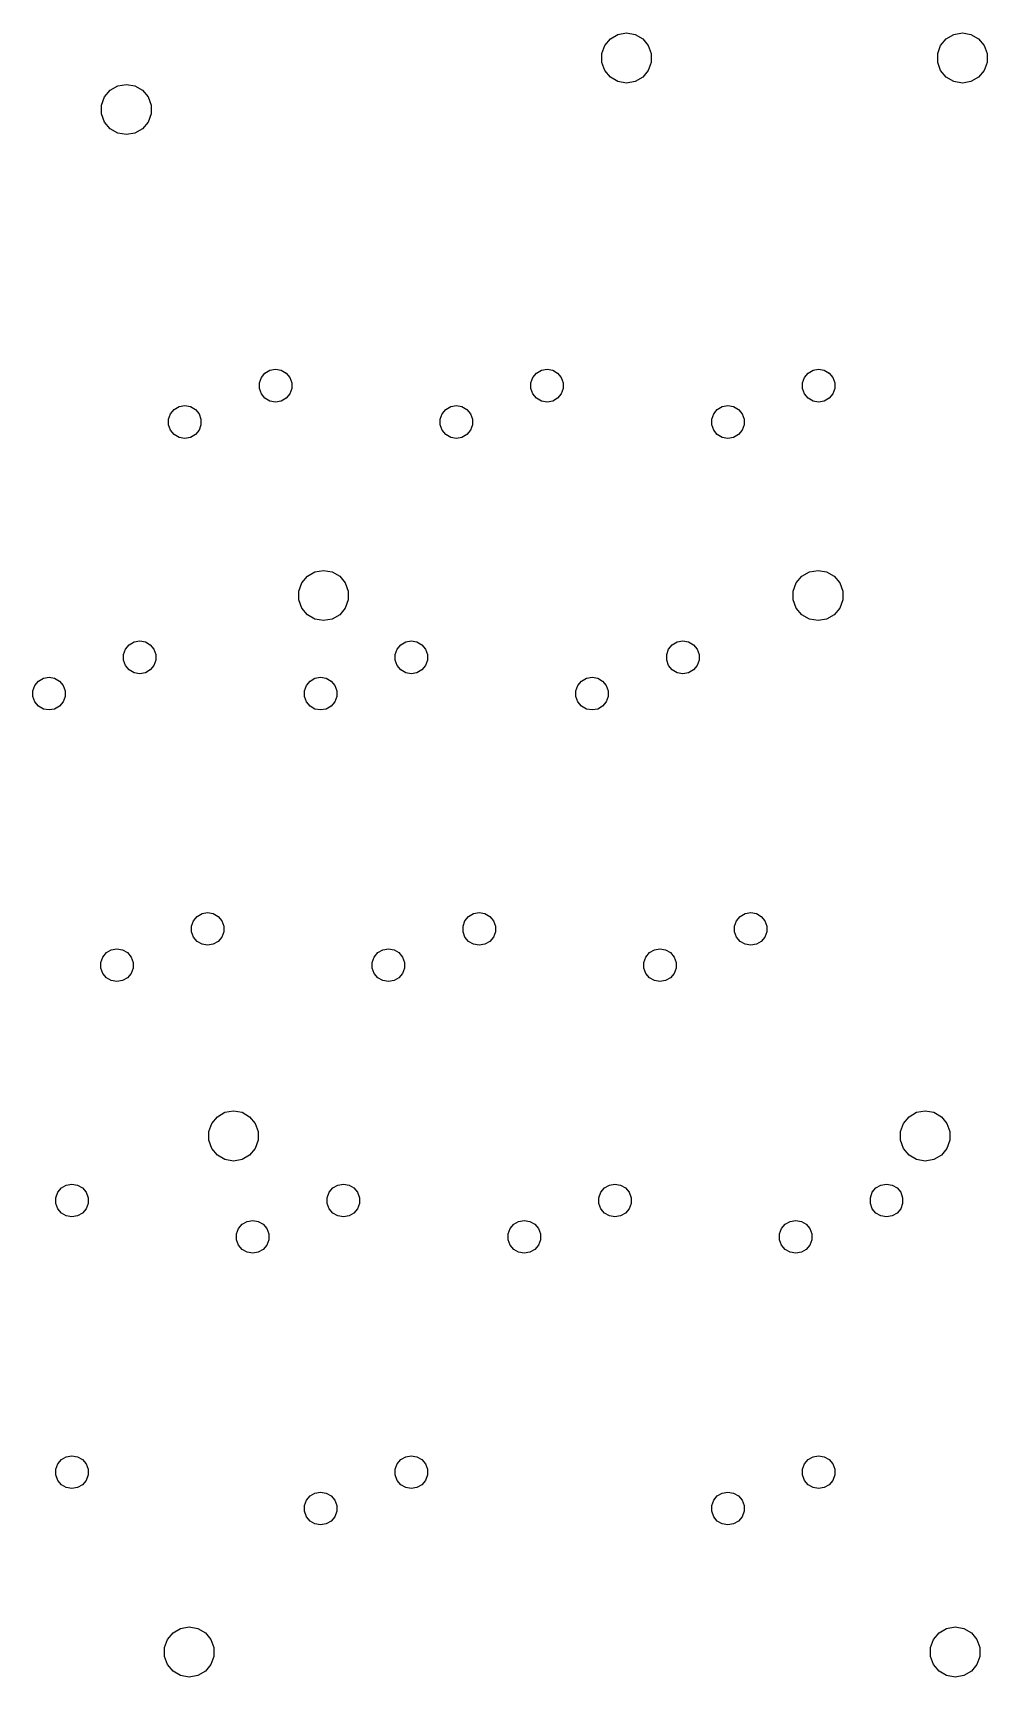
# Model space of a CAD drawing. Extents: x 30 to 168, y -145 to -30.
# Drawn here: x 101.6 to 168.3, y -145.3 to -30.2 of the extents above; entities that cross this region are included whole.
import ezdxf

# ---------------------------------------------------------------- set-up
doc = ezdxf.new("R2010")
doc.units = 0
doc.header["$MEASUREMENT"] = 0
doc.layers.add('BLACK', color=7, linetype='CONTINUOUS')

msp = doc.modelspace()

# ---------------------------------------------------------------- linework, layer by layer
at = {"layer": 'Black'}
for p, q in [((141.579, -31.1217), (141.971, -30.6543)), ((141.971, -30.6543), (142.499, -30.3493)), ((142.499, -30.3493), (143.1, -30.2433)), ((143.1, -30.2433), (143.701, -30.3493)), ((143.701, -30.3493), (144.229, -30.6543)), ((144.229, -30.6543), (144.621, -31.1217)), ((165.079, -31.1217), (165.471, -30.6543)), ((165.471, -30.6543), (165.999, -30.3493)), ((165.999, -30.3493), (166.6, -30.2433)), ((166.6, -30.2433), (167.201, -30.3493)), ((167.201, -30.3493), (167.729, -30.6543)), ((167.729, -30.6543), (168.121, -31.1217)), ((141.37, -31.695), (141.579, -31.1217)), ((141.37, -32.305), (141.37, -31.695)), ((144.621, -31.1217), (144.83, -31.695)), ((144.83, -31.695), (144.83, -32.305)), ((164.87, -31.695), (165.079, -31.1217)), ((164.87, -32.305), (164.87, -31.695)), ((168.121, -31.1217), (168.33, -31.695)), ((168.33, -31.695), (168.33, -32.305)), ((141.579, -32.8783), (141.37, -32.305)), ((141.971, -33.3457), (141.579, -32.8783)), ((142.499, -33.6507), (141.971, -33.3457)), ((144.229, -33.3457), (143.701, -33.6507)), ((144.621, -32.8783), (144.229, -33.3457)), ((144.83, -32.305), (144.621, -32.8783)), ((165.079, -32.8783), (164.87, -32.305)), ((165.471, -33.3457), (165.079, -32.8783)), ((165.999, -33.6507), (165.471, -33.3457)), ((167.729, -33.3457), (167.201, -33.6507)), ((168.121, -32.8783), (167.729, -33.3457)), ((168.33, -32.305), (168.121, -32.8783)), ((106.579, -34.7217), (106.971, -34.2543)), ((106.971, -34.2543), (107.499, -33.9493)), ((107.499, -33.9493), (108.1, -33.8433)), ((108.1, -33.8433), (108.701, -33.9493)), ((108.701, -33.9493), (109.229, -34.2543)), ((109.229, -34.2543), (109.621, -34.7217)), ((143.1, -33.7567), (142.499, -33.6507)), ((143.701, -33.6507), (143.1, -33.7567)), ((166.6, -33.7567), (165.999, -33.6507)), ((167.201, -33.6507), (166.6, -33.7567)), ((106.37, -35.295), (106.579, -34.7217)), ((106.37, -35.905), (106.37, -35.295)), ((109.621, -34.7217), (109.83, -35.295)), ((109.83, -35.295), (109.83, -35.905)), ((106.579, -36.4783), (106.37, -35.905)), ((106.971, -36.9457), (106.579, -36.4783)), ((109.621, -36.4783), (109.229, -36.9457)), ((109.83, -35.905), (109.621, -36.4783)), ((107.499, -37.2507), (106.971, -36.9457)), ((108.1, -37.3567), (107.499, -37.2507)), ((108.701, -37.2507), (108.1, -37.3567)), ((109.229, -36.9457), (108.701, -37.2507)), ((117.546, -54.3463), (117.802, -54.0411)), ((117.802, -54.0411), (118.148, -53.8418)), ((118.148, -53.8418), (118.54, -53.7726)), ((118.54, -53.7726), (118.932, -53.8418)), ((118.932, -53.8418), (119.278, -54.0411)), ((119.278, -54.0411), (119.534, -54.3463)), ((136.546, -54.3463), (136.802, -54.0411)), ((136.802, -54.0411), (137.148, -53.8418)), ((137.148, -53.8418), (137.54, -53.7726)), ((137.54, -53.7726), (137.932, -53.8418)), ((137.932, -53.8418), (138.278, -54.0411)), ((138.278, -54.0411), (138.534, -54.3463)), ((155.546, -54.3463), (155.802, -54.0411)), ((155.802, -54.0411), (156.148, -53.8418)), ((156.148, -53.8418), (156.54, -53.7726)), ((156.54, -53.7726), (156.932, -53.8418)), ((156.932, -53.8418), (157.278, -54.0411)), ((157.278, -54.0411), (157.534, -54.3463)), ((117.41, -54.7208), (117.546, -54.3463)), ((117.41, -55.1192), (117.41, -54.7208)), ((117.546, -55.4937), (117.41, -55.1192)), ((119.534, -54.3463), (119.67, -54.7208)), ((119.67, -55.1192), (119.534, -55.4937)), ((119.67, -54.7208), (119.67, -55.1192)), ((136.41, -54.7208), (136.546, -54.3463)), ((136.41, -55.1192), (136.41, -54.7208)), ((136.546, -55.4937), (136.41, -55.1192)), ((138.534, -54.3463), (138.67, -54.7208)), ((138.67, -55.1192), (138.534, -55.4937)), ((138.67, -54.7208), (138.67, -55.1192)), ((155.41, -54.7208), (155.546, -54.3463)), ((155.41, -55.1192), (155.41, -54.7208)), ((155.546, -55.4937), (155.41, -55.1192)), ((157.534, -54.3463), (157.67, -54.7208)), ((157.67, -55.1192), (157.534, -55.4937)), ((157.67, -54.7208), (157.67, -55.1192)), ((111.798, -56.3818), (112.19, -56.3126)), ((112.19, -56.3126), (112.582, -56.3818)), ((117.802, -55.7989), (117.546, -55.4937)), ((118.148, -55.9982), (117.802, -55.7989)), ((118.54, -56.0674), (118.148, -55.9982)), ((118.932, -55.9982), (118.54, -56.0674)), ((119.278, -55.7989), (118.932, -55.9982)), ((119.534, -55.4937), (119.278, -55.7989)), ((130.798, -56.3818), (131.19, -56.3126)), ((131.19, -56.3126), (131.582, -56.3818)), ((136.802, -55.7989), (136.546, -55.4937)), ((137.148, -55.9982), (136.802, -55.7989)), ((137.54, -56.0674), (137.148, -55.9982)), ((137.932, -55.9982), (137.54, -56.0674)), ((138.278, -55.7989), (137.932, -55.9982)), ((138.534, -55.4937), (138.278, -55.7989)), ((149.798, -56.3818), (150.19, -56.3126)), ((150.19, -56.3126), (150.582, -56.3818)), ((155.802, -55.7989), (155.546, -55.4937)), ((156.148, -55.9982), (155.802, -55.7989)), ((156.54, -56.0674), (156.148, -55.9982)), ((156.932, -55.9982), (156.54, -56.0674)), ((157.278, -55.7989), (156.932, -55.9982)), ((157.534, -55.4937), (157.278, -55.7989)), ((111.06, -57.2608), (111.196, -56.8863)), ((111.06, -57.6592), (111.06, -57.2608)), ((111.196, -56.8863), (111.452, -56.5811)), ((111.452, -56.5811), (111.798, -56.3818)), ((112.582, -56.3818), (112.928, -56.5811)), ((112.928, -56.5811), (113.184, -56.8863)), ((113.184, -56.8863), (113.32, -57.2608)), ((113.32, -57.2608), (113.32, -57.6592)), ((130.06, -57.2608), (130.196, -56.8863)), ((130.06, -57.6592), (130.06, -57.2608)), ((130.196, -56.8863), (130.452, -56.5811)), ((130.452, -56.5811), (130.798, -56.3818)), ((131.582, -56.3818), (131.928, -56.5811)), ((131.928, -56.5811), (132.184, -56.8863)), ((132.184, -56.8863), (132.32, -57.2608)), ((132.32, -57.2608), (132.32, -57.6592)), ((149.06, -57.2608), (149.196, -56.8863)), ((149.06, -57.6592), (149.06, -57.2608)), ((149.196, -56.8863), (149.452, -56.5811)), ((149.452, -56.5811), (149.798, -56.3818)), ((150.582, -56.3818), (150.928, -56.5811)), ((150.928, -56.5811), (151.184, -56.8863)), ((151.184, -56.8863), (151.32, -57.2608)), ((151.32, -57.2608), (151.32, -57.6592)), ((111.196, -58.0337), (111.06, -57.6592)), ((111.452, -58.3389), (111.196, -58.0337)), ((111.798, -58.5382), (111.452, -58.3389)), ((112.19, -58.6074), (111.798, -58.5382)), ((112.582, -58.5382), (112.19, -58.6074)), ((112.928, -58.3389), (112.582, -58.5382)), ((113.184, -58.0337), (112.928, -58.3389)), ((113.32, -57.6592), (113.184, -58.0337)), ((130.196, -58.0337), (130.06, -57.6592)), ((130.452, -58.3389), (130.196, -58.0337)), ((130.798, -58.5382), (130.452, -58.3389)), ((131.19, -58.6074), (130.798, -58.5382)), ((131.582, -58.5382), (131.19, -58.6074)), ((131.928, -58.3389), (131.582, -58.5382)), ((132.184, -58.0337), (131.928, -58.3389)), ((132.32, -57.6592), (132.184, -58.0337)), ((149.196, -58.0337), (149.06, -57.6592)), ((149.452, -58.3389), (149.196, -58.0337)), ((149.798, -58.5382), (149.452, -58.3389)), ((150.19, -58.6074), (149.798, -58.5382)), ((150.582, -58.5382), (150.19, -58.6074)), ((150.928, -58.3389), (150.582, -58.5382)), ((151.184, -58.0337), (150.928, -58.3389)), ((151.32, -57.6592), (151.184, -58.0337)), ((121.299, -67.9493), (121.9, -67.8433)), ((121.9, -67.8433), (122.501, -67.9493)), ((155.899, -67.9493), (156.5, -67.8433)), ((156.5, -67.8433), (157.101, -67.9493)), ((120.17, -69.295), (120.379, -68.7217)), ((120.379, -68.7217), (120.771, -68.2543)), ((120.771, -68.2543), (121.299, -67.9493)), ((122.501, -67.9493), (123.029, -68.2543)), ((123.029, -68.2543), (123.421, -68.7217)), ((123.421, -68.7217), (123.63, -69.295)), ((154.77, -69.295), (154.979, -68.7217)), ((154.979, -68.7217), (155.371, -68.2543)), ((155.371, -68.2543), (155.899, -67.9493)), ((157.101, -67.9493), (157.629, -68.2543)), ((157.629, -68.2543), (158.021, -68.7217)), ((158.021, -68.7217), (158.23, -69.295)), ((120.17, -69.905), (120.17, -69.295)), ((120.379, -70.4783), (120.17, -69.905)), ((123.63, -69.905), (123.421, -70.4783)), ((123.63, -69.295), (123.63, -69.905)), ((154.77, -69.905), (154.77, -69.295)), ((154.979, -70.4783), (154.77, -69.905)), ((158.23, -69.905), (158.021, -70.4783)), ((158.23, -69.295), (158.23, -69.905)), ((120.771, -70.9457), (120.379, -70.4783)), ((121.299, -71.2507), (120.771, -70.9457)), ((121.9, -71.3567), (121.299, -71.2507)), ((122.501, -71.2507), (121.9, -71.3567)), ((123.029, -70.9457), (122.501, -71.2507)), ((123.421, -70.4783), (123.029, -70.9457)), ((155.371, -70.9457), (154.979, -70.4783)), ((155.899, -71.2507), (155.371, -70.9457)), ((156.5, -71.3567), (155.899, -71.2507)), ((157.101, -71.2507), (156.5, -71.3567)), ((157.629, -70.9457), (157.101, -71.2507)), ((158.021, -70.4783), (157.629, -70.9457)), ((107.91, -73.7208), (108.046, -73.3463)), ((108.046, -73.3463), (108.302, -73.0411)), ((108.302, -73.0411), (108.648, -72.8418)), ((108.648, -72.8418), (109.04, -72.7726)), ((109.04, -72.7726), (109.432, -72.8418)), ((109.432, -72.8418), (109.778, -73.0411)), ((109.778, -73.0411), (110.034, -73.3463)), ((110.034, -73.3463), (110.17, -73.7208)), ((126.91, -73.7208), (127.046, -73.3463)), ((127.046, -73.3463), (127.302, -73.0411)), ((127.302, -73.0411), (127.648, -72.8418)), ((127.648, -72.8418), (128.04, -72.7726)), ((128.04, -72.7726), (128.432, -72.8418)), ((128.432, -72.8418), (128.778, -73.0411)), ((128.778, -73.0411), (129.034, -73.3463)), ((129.034, -73.3463), (129.17, -73.7208)), ((145.91, -73.7208), (146.046, -73.3463)), ((146.046, -73.3463), (146.302, -73.0411)), ((146.302, -73.0411), (146.648, -72.8418)), ((146.648, -72.8418), (147.04, -72.7726)), ((147.04, -72.7726), (147.432, -72.8418)), ((147.432, -72.8418), (147.778, -73.0411)), ((147.778, -73.0411), (148.034, -73.3463)), ((148.034, -73.3463), (148.17, -73.7208)), ((107.91, -74.1192), (107.91, -73.7208)), ((108.046, -74.4937), (107.91, -74.1192)), ((108.302, -74.7989), (108.046, -74.4937)), ((110.034, -74.4937), (109.778, -74.7989)), ((110.17, -74.1192), (110.034, -74.4937)), ((110.17, -73.7208), (110.17, -74.1192)), ((126.91, -74.1192), (126.91, -73.7208)), ((127.046, -74.4937), (126.91, -74.1192)), ((127.302, -74.7989), (127.046, -74.4937)), ((129.034, -74.4937), (128.778, -74.7989)), ((129.17, -74.1192), (129.034, -74.4937)), ((129.17, -73.7208), (129.17, -74.1192)), ((145.91, -74.1192), (145.91, -73.7208)), ((146.046, -74.4937), (145.91, -74.1192)), ((146.302, -74.7989), (146.046, -74.4937)), ((148.034, -74.4937), (147.778, -74.7989)), ((148.17, -74.1192), (148.034, -74.4937)), ((148.17, -73.7208), (148.17, -74.1192)), ((101.56, -76.2608), (101.696, -75.8863)), ((101.696, -75.8863), (101.952, -75.5811)), ((101.952, -75.5811), (102.298, -75.3818)), ((102.298, -75.3818), (102.69, -75.3126)), ((102.69, -75.3126), (103.082, -75.3818)), ((103.082, -75.3818), (103.428, -75.5811)), ((103.428, -75.5811), (103.684, -75.8863)), ((103.684, -75.8863), (103.82, -76.2608)), ((108.648, -74.9982), (108.302, -74.7989)), ((109.04, -75.0674), (108.648, -74.9982)), ((109.432, -74.9982), (109.04, -75.0674)), ((109.778, -74.7989), (109.432, -74.9982)), ((120.56, -76.2608), (120.696, -75.8863)), ((120.696, -75.8863), (120.952, -75.5811)), ((120.952, -75.5811), (121.298, -75.3818)), ((121.298, -75.3818), (121.69, -75.3126)), ((121.69, -75.3126), (122.082, -75.3818)), ((122.082, -75.3818), (122.428, -75.5811)), ((122.428, -75.5811), (122.684, -75.8863)), ((122.684, -75.8863), (122.82, -76.2608)), ((127.648, -74.9982), (127.302, -74.7989)), ((128.04, -75.0674), (127.648, -74.9982)), ((128.432, -74.9982), (128.04, -75.0674)), ((128.778, -74.7989), (128.432, -74.9982)), ((139.56, -76.2608), (139.696, -75.8863)), ((139.696, -75.8863), (139.952, -75.5811)), ((139.952, -75.5811), (140.298, -75.3818)), ((140.298, -75.3818), (140.69, -75.3126)), ((140.69, -75.3126), (141.082, -75.3818)), ((141.082, -75.3818), (141.428, -75.5811)), ((141.428, -75.5811), (141.684, -75.8863)), ((141.684, -75.8863), (141.82, -76.2608)), ((146.648, -74.9982), (146.302, -74.7989)), ((147.04, -75.0674), (146.648, -74.9982)), ((147.432, -74.9982), (147.04, -75.0674)), ((147.778, -74.7989), (147.432, -74.9982)), ((101.56, -76.6592), (101.56, -76.2608)), ((101.696, -77.0337), (101.56, -76.6592)), ((101.952, -77.3389), (101.696, -77.0337)), ((103.684, -77.0337), (103.428, -77.3389)), ((103.82, -76.6592), (103.684, -77.0337)), ((103.82, -76.2608), (103.82, -76.6592)), ((120.56, -76.6592), (120.56, -76.2608)), ((120.696, -77.0337), (120.56, -76.6592)), ((120.952, -77.3389), (120.696, -77.0337)), ((122.684, -77.0337), (122.428, -77.3389)), ((122.82, -76.6592), (122.684, -77.0337)), ((122.82, -76.2608), (122.82, -76.6592)), ((139.56, -76.6592), (139.56, -76.2608)), ((139.696, -77.0337), (139.56, -76.6592)), ((139.952, -77.3389), (139.696, -77.0337)), ((141.684, -77.0337), (141.428, -77.3389)), ((141.82, -76.6592), (141.684, -77.0337)), ((141.82, -76.2608), (141.82, -76.6592)), ((102.298, -77.5382), (101.952, -77.3389)), ((102.69, -77.6074), (102.298, -77.5382)), ((103.082, -77.5382), (102.69, -77.6074)), ((103.428, -77.3389), (103.082, -77.5382)), ((121.298, -77.5382), (120.952, -77.3389)), ((121.69, -77.6074), (121.298, -77.5382)), ((122.082, -77.5382), (121.69, -77.6074)), ((122.428, -77.3389), (122.082, -77.5382)), ((140.298, -77.5382), (139.952, -77.3389)), ((140.69, -77.6074), (140.298, -77.5382)), ((141.082, -77.5382), (140.69, -77.6074)), ((141.428, -77.3389), (141.082, -77.5382)), ((113.052, -92.0411), (113.398, -91.8418)), ((113.398, -91.8418), (113.79, -91.7726)), ((113.79, -91.7726), (114.182, -91.8418)), ((114.182, -91.8418), (114.528, -92.0411)), ((132.052, -92.0411), (132.398, -91.8418)), ((132.398, -91.8418), (132.79, -91.7726)), ((132.79, -91.7726), (133.182, -91.8418)), ((133.182, -91.8418), (133.528, -92.0411)), ((151.052, -92.0411), (151.398, -91.8418)), ((151.398, -91.8418), (151.79, -91.7726)), ((151.79, -91.7726), (152.182, -91.8418)), ((152.182, -91.8418), (152.528, -92.0411)), ((112.66, -92.7208), (112.796, -92.3463)), ((112.66, -93.1192), (112.66, -92.7208)), ((112.796, -93.4937), (112.66, -93.1192)), ((112.796, -92.3463), (113.052, -92.0411)), ((114.528, -92.0411), (114.784, -92.3463)), ((114.784, -92.3463), (114.92, -92.7208)), ((114.92, -93.1192), (114.784, -93.4937)), ((114.92, -92.7208), (114.92, -93.1192)), ((131.66, -92.7208), (131.796, -92.3463)), ((131.66, -93.1192), (131.66, -92.7208)), ((131.796, -93.4937), (131.66, -93.1192)), ((131.796, -92.3463), (132.052, -92.0411)), ((133.528, -92.0411), (133.784, -92.3463)), ((133.784, -92.3463), (133.92, -92.7208)), ((133.92, -93.1192), (133.784, -93.4937)), ((133.92, -92.7208), (133.92, -93.1192)), ((150.66, -92.7208), (150.796, -92.3463)), ((150.66, -93.1192), (150.66, -92.7208)), ((150.796, -93.4937), (150.66, -93.1192)), ((150.796, -92.3463), (151.052, -92.0411)), ((152.528, -92.0411), (152.784, -92.3463)), ((152.784, -92.3463), (152.92, -92.7208)), ((152.92, -93.1192), (152.784, -93.4937)), ((152.92, -92.7208), (152.92, -93.1192)), ((113.052, -93.7989), (112.796, -93.4937)), ((113.398, -93.9982), (113.052, -93.7989)), ((113.79, -94.0674), (113.398, -93.9982)), ((114.182, -93.9982), (113.79, -94.0674)), ((114.528, -93.7989), (114.182, -93.9982)), ((114.784, -93.4937), (114.528, -93.7989)), ((132.052, -93.7989), (131.796, -93.4937)), ((132.398, -93.9982), (132.052, -93.7989)), ((132.79, -94.0674), (132.398, -93.9982)), ((133.182, -93.9982), (132.79, -94.0674)), ((133.528, -93.7989), (133.182, -93.9982)), ((133.784, -93.4937), (133.528, -93.7989)), ((151.052, -93.7989), (150.796, -93.4937)), ((151.398, -93.9982), (151.052, -93.7989)), ((151.79, -94.0674), (151.398, -93.9982)), ((152.182, -93.9982), (151.79, -94.0674)), ((152.528, -93.7989), (152.182, -93.9982)), ((152.784, -93.4937), (152.528, -93.7989)), ((106.31, -95.2608), (106.446, -94.8863)), ((106.31, -95.6592), (106.31, -95.2608)), ((106.446, -94.8863), (106.702, -94.5811)), ((106.702, -94.5811), (107.048, -94.3818)), ((107.048, -94.3818), (107.44, -94.3126)), ((107.44, -94.3126), (107.832, -94.3818)), ((107.832, -94.3818), (108.178, -94.5811)), ((108.178, -94.5811), (108.434, -94.8863)), ((108.434, -94.8863), (108.57, -95.2608)), ((108.57, -95.2608), (108.57, -95.6592)), ((125.31, -95.2608), (125.446, -94.8863)), ((125.31, -95.6592), (125.31, -95.2608)), ((125.446, -94.8863), (125.702, -94.5811)), ((125.702, -94.5811), (126.048, -94.3818)), ((126.048, -94.3818), (126.44, -94.3126)), ((126.44, -94.3126), (126.832, -94.3818)), ((126.832, -94.3818), (127.178, -94.5811)), ((127.178, -94.5811), (127.434, -94.8863)), ((127.434, -94.8863), (127.57, -95.2608)), ((127.57, -95.2608), (127.57, -95.6592)), ((144.31, -95.2608), (144.446, -94.8863)), ((144.31, -95.6592), (144.31, -95.2608)), ((144.446, -94.8863), (144.702, -94.5811)), ((144.702, -94.5811), (145.048, -94.3818)), ((145.048, -94.3818), (145.44, -94.3126)), ((145.44, -94.3126), (145.832, -94.3818)), ((145.832, -94.3818), (146.178, -94.5811)), ((146.178, -94.5811), (146.434, -94.8863)), ((146.434, -94.8863), (146.57, -95.2608)), ((146.57, -95.2608), (146.57, -95.6592)), ((106.446, -96.0337), (106.31, -95.6592)), ((106.702, -96.3389), (106.446, -96.0337)), ((107.048, -96.5382), (106.702, -96.3389)), ((107.44, -96.6074), (107.048, -96.5382)), ((107.832, -96.5382), (107.44, -96.6074)), ((108.178, -96.3389), (107.832, -96.5382)), ((108.434, -96.0337), (108.178, -96.3389)), ((108.57, -95.6592), (108.434, -96.0337)), ((125.446, -96.0337), (125.31, -95.6592)), ((125.702, -96.3389), (125.446, -96.0337)), ((126.048, -96.5382), (125.702, -96.3389)), ((126.44, -96.6074), (126.048, -96.5382)), ((126.832, -96.5382), (126.44, -96.6074)), ((127.178, -96.3389), (126.832, -96.5382)), ((127.434, -96.0337), (127.178, -96.3389)), ((127.57, -95.6592), (127.434, -96.0337)), ((144.446, -96.0337), (144.31, -95.6592)), ((144.702, -96.3389), (144.446, -96.0337)), ((145.048, -96.5382), (144.702, -96.3389)), ((145.44, -96.6074), (145.048, -96.5382)), ((145.832, -96.5382), (145.44, -96.6074)), ((146.178, -96.3389), (145.832, -96.5382)), ((146.434, -96.0337), (146.178, -96.3389)), ((146.57, -95.6592), (146.434, -96.0337)), ((114.471, -106.054), (114.999, -105.749)), ((114.999, -105.749), (115.6, -105.643)), ((115.6, -105.643), (116.201, -105.749)), ((116.201, -105.749), (116.729, -106.054)), ((162.871, -106.054), (163.399, -105.749)), ((163.399, -105.749), (164, -105.643)), ((164, -105.643), (164.601, -105.749)), ((164.601, -105.749), (165.129, -106.054)), ((113.87, -107.095), (114.079, -106.522)), ((114.079, -106.522), (114.471, -106.054)), ((116.729, -106.054), (117.121, -106.522)), ((117.121, -106.522), (117.33, -107.095)), ((162.27, -107.095), (162.479, -106.522)), ((162.479, -106.522), (162.871, -106.054)), ((165.129, -106.054), (165.521, -106.522)), ((165.521, -106.522), (165.73, -107.095)), ((113.87, -107.705), (113.87, -107.095)), ((114.079, -108.278), (113.87, -107.705)), ((117.33, -107.705), (117.121, -108.278)), ((117.33, -107.095), (117.33, -107.705)), ((162.27, -107.705), (162.27, -107.095)), ((162.479, -108.278), (162.27, -107.705)), ((165.73, -107.705), (165.521, -108.278)), ((165.73, -107.095), (165.73, -107.705)), ((114.471, -108.746), (114.079, -108.278)), ((114.999, -109.051), (114.471, -108.746)), ((115.6, -109.157), (114.999, -109.051)), ((116.201, -109.051), (115.6, -109.157)), ((116.729, -108.746), (116.201, -109.051)), ((117.121, -108.278), (116.729, -108.746)), ((162.871, -108.746), (162.479, -108.278)), ((163.399, -109.051), (162.871, -108.746)), ((164, -109.157), (163.399, -109.051)), ((164.601, -109.051), (164, -109.157)), ((165.129, -108.746), (164.601, -109.051)), ((165.521, -108.278), (165.129, -108.746)), ((103.16, -111.721), (103.296, -111.346)), ((103.296, -111.346), (103.552, -111.041)), ((103.552, -111.041), (103.898, -110.842)), ((103.898, -110.842), (104.29, -110.773)), ((104.29, -110.773), (104.682, -110.842)), ((104.682, -110.842), (105.028, -111.041)), ((105.028, -111.041), (105.284, -111.346)), ((105.284, -111.346), (105.42, -111.721)), ((122.16, -111.721), (122.296, -111.346)), ((122.296, -111.346), (122.552, -111.041)), ((122.552, -111.041), (122.898, -110.842)), ((122.898, -110.842), (123.29, -110.773)), ((123.29, -110.773), (123.682, -110.842)), ((123.682, -110.842), (124.028, -111.041)), ((124.028, -111.041), (124.284, -111.346)), ((124.284, -111.346), (124.42, -111.721)), ((141.16, -111.721), (141.296, -111.346)), ((141.296, -111.346), (141.552, -111.041)), ((141.552, -111.041), (141.898, -110.842)), ((141.898, -110.842), (142.29, -110.773)), ((142.29, -110.773), (142.682, -110.842)), ((142.682, -110.842), (143.028, -111.041)), ((143.028, -111.041), (143.284, -111.346)), ((143.284, -111.346), (143.42, -111.721)), ((160.16, -111.721), (160.296, -111.346)), ((160.296, -111.346), (160.552, -111.041)), ((160.552, -111.041), (160.898, -110.842)), ((160.898, -110.842), (161.29, -110.773)), ((161.29, -110.773), (161.682, -110.842)), ((161.682, -110.842), (162.028, -111.041)), ((162.028, -111.041), (162.284, -111.346)), ((162.284, -111.346), (162.42, -111.721)), ((103.16, -112.119), (103.16, -111.721)), ((103.296, -112.494), (103.16, -112.119)), ((103.552, -112.799), (103.296, -112.494)), ((105.284, -112.494), (105.028, -112.799)), ((105.42, -112.119), (105.284, -112.494)), ((105.42, -111.721), (105.42, -112.119)), ((122.16, -112.119), (122.16, -111.721)), ((122.296, -112.494), (122.16, -112.119)), ((122.552, -112.799), (122.296, -112.494)), ((124.284, -112.494), (124.028, -112.799)), ((124.42, -112.119), (124.284, -112.494)), ((124.42, -111.721), (124.42, -112.119)), ((141.16, -112.119), (141.16, -111.721)), ((141.296, -112.494), (141.16, -112.119)), ((141.552, -112.799), (141.296, -112.494)), ((143.284, -112.494), (143.028, -112.799)), ((143.42, -112.119), (143.284, -112.494)), ((143.42, -111.721), (143.42, -112.119)), ((160.16, -112.119), (160.16, -111.721)), ((160.296, -112.494), (160.16, -112.119)), ((160.552, -112.799), (160.296, -112.494)), ((162.284, -112.494), (162.028, -112.799)), ((162.42, -112.119), (162.284, -112.494)), ((162.42, -111.721), (162.42, -112.119)), ((103.898, -112.998), (103.552, -112.799)), ((104.29, -113.067), (103.898, -112.998)), ((104.682, -112.998), (104.29, -113.067)), ((105.028, -112.799), (104.682, -112.998)), ((115.946, -113.886), (116.202, -113.581)), ((116.202, -113.581), (116.548, -113.382)), ((116.548, -113.382), (116.94, -113.313)), ((116.94, -113.313), (117.332, -113.382)), ((117.332, -113.382), (117.678, -113.581)), ((117.678, -113.581), (117.934, -113.886)), ((122.898, -112.998), (122.552, -112.799)), ((123.29, -113.067), (122.898, -112.998)), ((123.682, -112.998), (123.29, -113.067)), ((124.028, -112.799), (123.682, -112.998)), ((134.946, -113.886), (135.202, -113.581)), ((135.202, -113.581), (135.548, -113.382)), ((135.548, -113.382), (135.94, -113.313)), ((135.94, -113.313), (136.332, -113.382)), ((136.332, -113.382), (136.678, -113.581)), ((136.678, -113.581), (136.934, -113.886)), ((141.898, -112.998), (141.552, -112.799)), ((142.29, -113.067), (141.898, -112.998)), ((142.682, -112.998), (142.29, -113.067)), ((143.028, -112.799), (142.682, -112.998)), ((153.946, -113.886), (154.202, -113.581)), ((154.202, -113.581), (154.548, -113.382)), ((154.548, -113.382), (154.94, -113.313)), ((154.94, -113.313), (155.332, -113.382)), ((155.332, -113.382), (155.678, -113.581)), ((155.678, -113.581), (155.934, -113.886)), ((160.898, -112.998), (160.552, -112.799)), ((161.29, -113.067), (160.898, -112.998)), ((161.682, -112.998), (161.29, -113.067)), ((162.028, -112.799), (161.682, -112.998)), ((115.81, -114.261), (115.946, -113.886)), ((115.81, -114.659), (115.81, -114.261)), ((115.946, -115.034), (115.81, -114.659)), ((117.934, -113.886), (118.07, -114.261)), ((118.07, -114.659), (117.934, -115.034)), ((118.07, -114.261), (118.07, -114.659)), ((134.81, -114.261), (134.946, -113.886)), ((134.81, -114.659), (134.81, -114.261)), ((134.946, -115.034), (134.81, -114.659)), ((136.934, -113.886), (137.07, -114.261)), ((137.07, -114.659), (136.934, -115.034)), ((137.07, -114.261), (137.07, -114.659)), ((153.81, -114.261), (153.946, -113.886)), ((153.81, -114.659), (153.81, -114.261)), ((153.946, -115.034), (153.81, -114.659)), ((155.934, -113.886), (156.07, -114.261)), ((156.07, -114.659), (155.934, -115.034)), ((156.07, -114.261), (156.07, -114.659)), ((116.202, -115.339), (115.946, -115.034)), ((116.548, -115.538), (116.202, -115.339)), ((116.94, -115.607), (116.548, -115.538)), ((117.332, -115.538), (116.94, -115.607)), ((117.678, -115.339), (117.332, -115.538)), ((117.934, -115.034), (117.678, -115.339)), ((135.202, -115.339), (134.946, -115.034)), ((135.548, -115.538), (135.202, -115.339)), ((135.94, -115.607), (135.548, -115.538)), ((136.332, -115.538), (135.94, -115.607)), ((136.678, -115.339), (136.332, -115.538)), ((136.934, -115.034), (136.678, -115.339)), ((154.202, -115.339), (153.946, -115.034)), ((154.548, -115.538), (154.202, -115.339)), ((154.94, -115.607), (154.548, -115.538)), ((155.332, -115.538), (154.94, -115.607)), ((155.678, -115.339), (155.332, -115.538)), ((155.934, -115.034), (155.678, -115.339)), ((103.552, -130.041), (103.898, -129.842)), ((103.898, -129.842), (104.29, -129.773)), ((104.29, -129.773), (104.682, -129.842)), ((104.682, -129.842), (105.028, -130.041)), ((127.302, -130.041), (127.648, -129.842)), ((127.648, -129.842), (128.04, -129.773)), ((128.04, -129.773), (128.432, -129.842)), ((128.432, -129.842), (128.778, -130.041)), ((155.802, -130.041), (156.148, -129.842)), ((156.148, -129.842), (156.54, -129.773)), ((156.54, -129.773), (156.932, -129.842)), ((156.932, -129.842), (157.278, -130.041)), ((103.16, -130.721), (103.296, -130.346)), ((103.16, -131.119), (103.16, -130.721)), ((103.296, -130.346), (103.552, -130.041)), ((105.028, -130.041), (105.284, -130.346)), ((105.284, -130.346), (105.42, -130.721)), ((105.42, -130.721), (105.42, -131.119)), ((126.91, -130.721), (127.046, -130.346)), ((126.91, -131.119), (126.91, -130.721)), ((127.046, -130.346), (127.302, -130.041)), ((128.778, -130.041), (129.034, -130.346)), ((129.034, -130.346), (129.17, -130.721)), ((129.17, -130.721), (129.17, -131.119)), ((155.41, -130.721), (155.546, -130.346)), ((155.41, -131.119), (155.41, -130.721)), ((155.546, -130.346), (155.802, -130.041)), ((157.278, -130.041), (157.534, -130.346)), ((157.534, -130.346), (157.67, -130.721)), ((157.67, -130.721), (157.67, -131.119)), ((103.296, -131.494), (103.16, -131.119)), ((103.552, -131.799), (103.296, -131.494)), ((103.898, -131.998), (103.552, -131.799)), ((104.29, -132.067), (103.898, -131.998)), ((104.682, -131.998), (104.29, -132.067)), ((105.028, -131.799), (104.682, -131.998)), ((105.284, -131.494), (105.028, -131.799)), ((105.42, -131.119), (105.284, -131.494)), ((127.046, -131.494), (126.91, -131.119)), ((127.302, -131.799), (127.046, -131.494)), ((127.648, -131.998), (127.302, -131.799)), ((128.04, -132.067), (127.648, -131.998)), ((128.432, -131.998), (128.04, -132.067)), ((128.778, -131.799), (128.432, -131.998)), ((129.034, -131.494), (128.778, -131.799)), ((129.17, -131.119), (129.034, -131.494)), ((155.546, -131.494), (155.41, -131.119)), ((155.802, -131.799), (155.546, -131.494)), ((156.148, -131.998), (155.802, -131.799)), ((156.54, -132.067), (156.148, -131.998)), ((156.932, -131.998), (156.54, -132.067)), ((157.278, -131.799), (156.932, -131.998)), ((157.534, -131.494), (157.278, -131.799)), ((157.67, -131.119), (157.534, -131.494)), ((120.56, -133.261), (120.696, -132.886)), ((120.56, -133.659), (120.56, -133.261)), ((120.696, -132.886), (120.952, -132.581)), ((120.952, -132.581), (121.298, -132.382)), ((121.298, -132.382), (121.69, -132.313)), ((121.69, -132.313), (122.082, -132.382)), ((122.082, -132.382), (122.428, -132.581)), ((122.428, -132.581), (122.684, -132.886)), ((122.684, -132.886), (122.82, -133.261)), ((122.82, -133.261), (122.82, -133.659)), ((149.06, -133.261), (149.196, -132.886)), ((149.06, -133.659), (149.06, -133.261)), ((149.196, -132.886), (149.452, -132.581)), ((149.452, -132.581), (149.798, -132.382)), ((149.798, -132.382), (150.19, -132.313)), ((150.19, -132.313), (150.582, -132.382)), ((150.582, -132.382), (150.928, -132.581)), ((150.928, -132.581), (151.184, -132.886)), ((151.184, -132.886), (151.32, -133.261)), ((151.32, -133.261), (151.32, -133.659)), ((120.696, -134.034), (120.56, -133.659)), ((120.952, -134.339), (120.696, -134.034)), ((121.298, -134.538), (120.952, -134.339)), ((121.69, -134.607), (121.298, -134.538)), ((122.082, -134.538), (121.69, -134.607)), ((122.428, -134.339), (122.082, -134.538)), ((122.684, -134.034), (122.428, -134.339)), ((122.82, -133.659), (122.684, -134.034)), ((149.196, -134.034), (149.06, -133.659)), ((149.452, -134.339), (149.196, -134.034)), ((149.798, -134.538), (149.452, -134.339)), ((150.19, -134.607), (149.798, -134.538)), ((150.582, -134.538), (150.19, -134.607)), ((150.928, -134.339), (150.582, -134.538)), ((151.184, -134.034), (150.928, -134.339)), ((151.32, -133.659), (151.184, -134.034)), ((110.979, -142.622), (111.371, -142.154)), ((111.371, -142.154), (111.899, -141.849)), ((111.899, -141.849), (112.5, -141.743)), ((112.5, -141.743), (113.101, -141.849)), ((113.101, -141.849), (113.629, -142.154)), ((113.629, -142.154), (114.021, -142.622)), ((164.579, -142.622), (164.971, -142.154)), ((164.971, -142.154), (165.499, -141.849)), ((165.499, -141.849), (166.1, -141.743)), ((166.1, -141.743), (166.701, -141.849)), ((166.701, -141.849), (167.229, -142.154)), ((167.229, -142.154), (167.621, -142.622)), ((110.77, -143.195), (110.979, -142.622)), ((110.77, -143.805), (110.77, -143.195)), ((114.021, -142.622), (114.23, -143.195)), ((114.23, -143.195), (114.23, -143.805)), ((164.37, -143.195), (164.579, -142.622)), ((164.37, -143.805), (164.37, -143.195)), ((167.621, -142.622), (167.83, -143.195)), ((167.83, -143.195), (167.83, -143.805)), ((110.979, -144.378), (110.77, -143.805)), ((111.371, -144.846), (110.979, -144.378)), ((111.899, -145.151), (111.371, -144.846)), ((113.629, -144.846), (113.101, -145.151)), ((114.021, -144.378), (113.629, -144.846)), ((114.23, -143.805), (114.021, -144.378)), ((164.579, -144.378), (164.37, -143.805)), ((164.971, -144.846), (164.579, -144.378)), ((165.499, -145.151), (164.971, -144.846)), ((167.229, -144.846), (166.701, -145.151)), ((167.621, -144.378), (167.229, -144.846)), ((167.83, -143.805), (167.621, -144.378)), ((112.5, -145.257), (111.899, -145.151)), ((113.101, -145.151), (112.5, -145.257)), ((166.1, -145.257), (165.499, -145.151)), ((166.701, -145.151), (166.1, -145.257))]:
    msp.add_line(p, q, dxfattribs=at)

doc.saveas('drawing.dxf')
